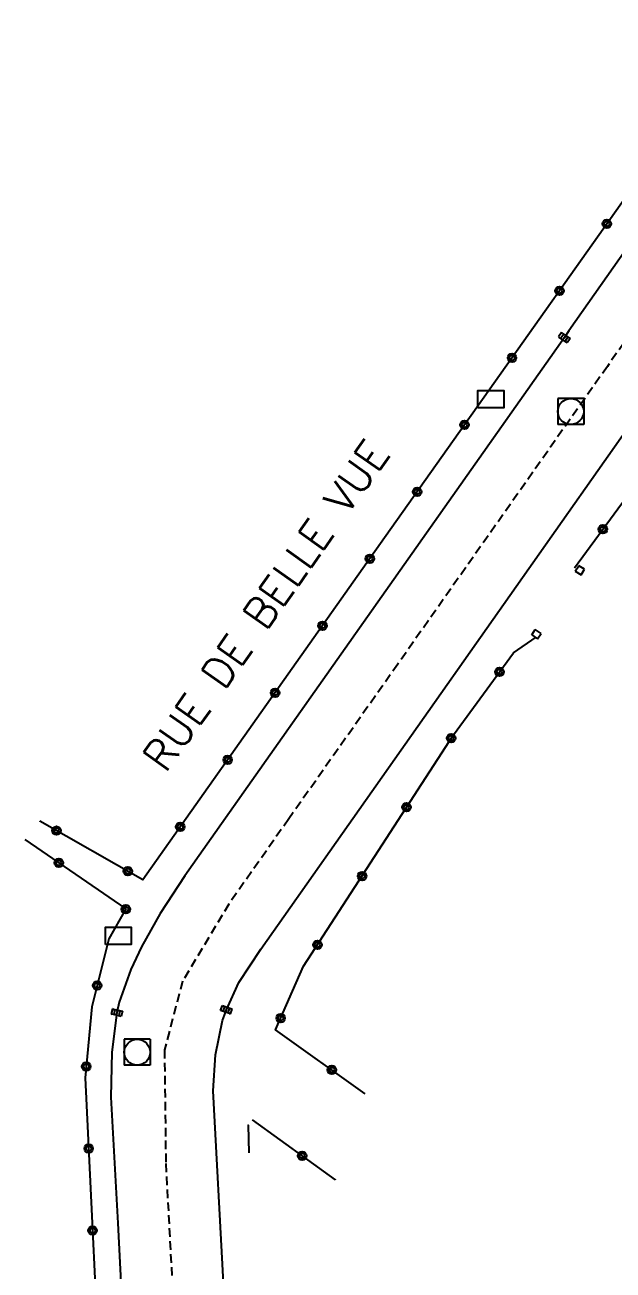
# Model space of a CAD drawing. Header units: millimetres. Extents: x 139999 to 141000, y 129000 to 130000.
# Drawn here: x 140142.8 to 140176.9, y 129176 to 129248.1 of the extents above; entities that cross this region are included whole.
import ezdxf
from ezdxf.enums import TextEntityAlignment as Align

# ---------------------------------------------------------------- set-up
doc = ezdxf.new("R2010")
doc.units = ezdxf.units.MM
doc.linetypes.add('DASHED', pattern=[0.75, 0.5, -0.25])
doc.layers.get('0').update_dxf_attribs({"linetype": 'CONTINUOUS'})
for name, color, linetype in [('W0001', 6, 'DASHED'), ('W0008', 7, 'CONTINUOUS'), ('W0112', 1, 'DASHED'), ('W0322', 7, 'CONTINUOUS'), ('W0400', 7, 'CONTINUOUS'), ('W0420', 7, 'CONTINUOUS'), ('W0989', 7, 'CONTINUOUS'), ('w1471', 7, 'CONTINUOUS')]:
    doc.layers.add(name, color=color, linetype=linetype)
doc.styles.get("Standard").update_dxf_attribs({"font": 'romans.shx', "width": 0.85})

# ---------------------------------------------------------------- blocks, each defined once
blk = doc.blocks.new('T400')
at = {"color": 0, "linetype": 'ByBlock', "lineweight": -2}
for p, q in [((-0.15, -0.25), (-0.15, 0.3)), ((-0.15, 0.3), (0.15, 0.3)), ((-0.15, 0.15), (0.15, 0.15)), ((-0.15, 0), (0.15, 0)), ((0.15, 0.3), (0.15, -0.25)), ((-0.15, -0.15), (0.15, -0.15)), ((-0.15, -0.25), (-0.15, -0.3)), ((-0.15, -0.3), (0.15, -0.3)), ((0.15, -0.3), (0.15, -0.25))]:
    blk.add_line(p, q, dxfattribs=at)
blk = doc.blocks.new('T420')
for p, q in [((0.75, 0.75), (-0.75, 0.75)), ((-0.75, 0.75), (-0.75, -0.75)), ((0.75, 0.75), (0.75, -0.75)), ((0.75, -0.75), (-0.75, -0.75))]:
    blk.add_line(p, q)
blk.add_ellipse((0, 0), major_axis=(-0.53, 0.53), ratio=1, start_param=3.926991, end_param=10.210176)
blk = doc.blocks.new('T1471')
at = {"color": 0, "linetype": 'Continuous', "flags": 128}
blk.add_lwpolyline([(-0.75, -0.5), (-0.75, 0.5), (0.75, 0.5), (0.75, -0.5), (-0.75, -0.5)], dxfattribs=at)
blk = doc.blocks.new('t322o')
at = {"color": 0, "linetype": 'Continuous'}
for radius in [0.25, 0.15]:
    blk.add_circle((0, 0), radius, dxfattribs=at)

msp = doc.modelspace()

# ---------------------------------------------------------------- linework, layer by layer
at = {"layer": 'W0001'}
msp.add_lwpolyline([(140189.17, 129246.214), (140176.526, 129228.296), (140164.394, 129211.055), (140158.082, 129202.093), (140154.616, 129197.17), (140151.936, 129192.701), (140150.889, 129188.72), (140150.968, 129182.146), (140151.595, 129170.361), (140152.76, 129148.654), (140153.658, 129131.932), (140152.502, 129117.936), (140152.931, 129114.02)], dxfattribs=at)
at = {"layer": 'W0008'}
for points in [[(140186.766, 129248.063), (140174.301, 129230.344), (140174.036, 129229.957), (140152.077, 129198.794), (140150.632, 129196.619), (140149.558, 129194.688), (140148.937, 129193.374), (140148.274, 129191.491), (140148.13, 129190.88), (140147.848, 129188.59), (140147.794, 129185.996), (140148.19, 129178.693), (140149.169, 129159.305)], [(140159.543, 129119.192), (140157.858, 129119.182), (140157.847, 129119.274), (140157.341, 129121.659), (140157.093, 129122.913), (140157.048, 129123.953), (140155.207, 129158.815), (140155.19, 129159.294), (140154.312, 129175.246), (140153.7, 129186.362), (140153.849, 129188.44), (140154.254, 129190.424), (140154.474, 129191.047), (140155.194, 129192.631), (140156.46, 129194.56), (140178.627, 129226.054), (140178.872, 129226.443), (140191.574, 129244.365)]]:
    msp.add_lwpolyline(points, dxfattribs=at)
at = {"layer": 'W0112'}
for points in [[(140174.666, 129216.435), (140174.866, 129216.757), (140174.866, 129216.757), (140174.866, 129216.757), (140174.866, 129216.757), (140174.866, 129216.757), (140174.866, 129216.757), (140174.866, 129216.757), (140174.866, 129216.757), (140174.866, 129216.757), (140174.866, 129216.757), (140174.866, 129216.757), (140174.866, 129216.757), (140174.866, 129216.757), (140174.866, 129216.757), (140174.866, 129216.757), (140174.866, 129216.757), (140174.866, 129216.757), (140174.866, 129216.757), (140174.866, 129216.757), (140174.866, 129216.757), (140174.866, 129216.757), (140174.866, 129216.757), (140174.866, 129216.757), (140174.866, 129216.757), (140174.866, 129216.757), (140174.866, 129216.757), (140174.866, 129216.757), (140174.866, 129216.757), (140174.866, 129216.757), (140174.866, 129216.757), (140174.866, 129216.757), (140174.866, 129216.757), (140174.866, 129216.757), (140174.866, 129216.757), (140174.866, 129216.757), (140174.866, 129216.757), (140174.866, 129216.757), (140174.866, 129216.757), (140174.866, 129216.757), (140174.866, 129216.757), (140174.866, 129216.757), (140174.866, 129216.757), (140174.866, 129216.757), (140174.866, 129216.757), (140174.866, 129216.757), (140174.866, 129216.757), (140174.866, 129216.757), (140174.866, 129216.757), (140174.866, 129216.757), (140174.866, 129216.757), (140174.866, 129216.757), (140174.866, 129216.757), (140174.866, 129216.757), (140174.866, 129216.757), (140174.866, 129216.757), (140174.866, 129216.757), (140174.866, 129216.757), (140174.866, 129216.757), (140174.866, 129216.757), (140174.866, 129216.757), (140174.866, 129216.757), (140174.866, 129216.757), (140174.866, 129216.757), (140174.866, 129216.757), (140174.866, 129216.757), (140174.866, 129216.757), (140174.866, 129216.757), (140174.866, 129216.757), (140174.866, 129216.757), (140174.866, 129216.757), (140174.866, 129216.757), (140174.866, 129216.757), (140174.866, 129216.757), (140174.866, 129216.757), (140174.866, 129216.757), (140174.866, 129216.757), (140174.866, 129216.757), (140174.866, 129216.757), (140174.866, 129216.757), (140174.866, 129216.757), (140174.866, 129216.757), (140174.866, 129216.757), (140174.866, 129216.757), (140174.866, 129216.757), (140174.866, 129216.757), (140174.866, 129216.757), (140174.866, 129216.757), (140174.866, 129216.757), (140174.866, 129216.757), (140174.866, 129216.757), (140174.866, 129216.757), (140174.866, 129216.757), (140174.866, 129216.757), (140174.866, 129216.757), (140174.866, 129216.757), (140174.866, 129216.757), (140174.866, 129216.757), (140174.866, 129216.757), (140174.866, 129216.757), (140174.866, 129216.757), (140174.866, 129216.757), (140174.866, 129216.757), (140174.866, 129216.757), (140174.866, 129216.757), (140174.866, 129216.757), (140174.866, 129216.757), (140174.866, 129216.757), (140174.866, 129216.757), (140174.866, 129216.757), (140174.866, 129216.757), (140174.866, 129216.757), (140174.866, 129216.757), (140174.866, 129216.757), (140174.866, 129216.757), (140174.866, 129216.757), (140174.866, 129216.757), (140174.866, 129216.757), (140174.866, 129216.757), (140174.866, 129216.757)], [(140174.666, 129216.435), (140175.005, 129216.224), (140175.205, 129216.546), (140174.866, 129216.757), (140174.866, 129216.757), (140174.866, 129216.757), (140174.866, 129216.757), (140174.866, 129216.757), (140174.866, 129216.757), (140174.866, 129216.757), (140174.866, 129216.757), (140174.866, 129216.757), (140174.866, 129216.757), (140174.866, 129216.757), (140174.866, 129216.757), (140174.866, 129216.757), (140174.866, 129216.757), (140174.866, 129216.757), (140174.866, 129216.757), (140174.866, 129216.757), (140174.866, 129216.757), (140174.866, 129216.757), (140174.866, 129216.757), (140174.866, 129216.757), (140174.866, 129216.757), (140174.866, 129216.757), (140174.866, 129216.757), (140174.866, 129216.757), (140174.866, 129216.757), (140174.866, 129216.757), (140174.866, 129216.757), (140174.866, 129216.757), (140174.866, 129216.757), (140174.866, 129216.757), (140174.866, 129216.757), (140174.866, 129216.757), (140174.866, 129216.757), (140174.866, 129216.757), (140174.866, 129216.757), (140174.866, 129216.757), (140174.866, 129216.757), (140174.866, 129216.757), (140174.866, 129216.757), (140174.866, 129216.757), (140174.866, 129216.757), (140174.866, 129216.757), (140174.866, 129216.757), (140174.866, 129216.757), (140174.866, 129216.757), (140174.866, 129216.757), (140174.866, 129216.757), (140174.866, 129216.757), (140174.866, 129216.757), (140174.866, 129216.757), (140174.866, 129216.757), (140174.866, 129216.757), (140174.866, 129216.757), (140174.866, 129216.757), (140174.866, 129216.757), (140174.866, 129216.757), (140174.866, 129216.757), (140174.866, 129216.757), (140174.866, 129216.757), (140174.866, 129216.757), (140174.866, 129216.757), (140174.866, 129216.757), (140174.866, 129216.757), (140174.866, 129216.757), (140174.866, 129216.757), (140174.866, 129216.757), (140174.866, 129216.757), (140174.866, 129216.757), (140174.866, 129216.757), (140174.866, 129216.757), (140174.866, 129216.757), (140174.866, 129216.757), (140174.866, 129216.757), (140174.866, 129216.757), (140174.866, 129216.757), (140174.866, 129216.757), (140174.866, 129216.757), (140174.866, 129216.757), (140174.866, 129216.757), (140174.866, 129216.757), (140174.866, 129216.757), (140174.866, 129216.757), (140174.866, 129216.757), (140174.866, 129216.757), (140174.866, 129216.757), (140174.866, 129216.757), (140174.866, 129216.757), (140174.866, 129216.757), (140174.866, 129216.757), (140174.866, 129216.757), (140174.866, 129216.757), (140174.866, 129216.757), (140174.866, 129216.757), (140174.866, 129216.757), (140174.866, 129216.757), (140174.866, 129216.757), (140174.866, 129216.757), (140174.866, 129216.757), (140174.866, 129216.757), (140174.866, 129216.757), (140174.866, 129216.757), (140174.866, 129216.757), (140174.866, 129216.757), (140174.866, 129216.757), (140174.866, 129216.757), (140174.866, 129216.757), (140174.866, 129216.757), (140174.866, 129216.757), (140174.866, 129216.757), (140174.866, 129216.757), (140174.866, 129216.757), (140174.866, 129216.757), (140174.866, 129216.757), (140174.866, 129216.757), (140174.866, 129216.757), (140174.866, 129216.757)], [(140172.144, 129212.746), (140172.356, 129213.055), (140172.356, 129213.055), (140172.356, 129213.055), (140172.356, 129213.055), (140172.356, 129213.055), (140172.356, 129213.055), (140172.356, 129213.055), (140172.356, 129213.055), (140172.356, 129213.055), (140172.356, 129213.055), (140172.356, 129213.055), (140172.356, 129213.055), (140172.356, 129213.055), (140172.356, 129213.055), (140172.356, 129213.055), (140172.356, 129213.055), (140172.356, 129213.055), (140172.356, 129213.055), (140172.356, 129213.055), (140172.356, 129213.055), (140172.356, 129213.055), (140172.356, 129213.055), (140172.356, 129213.055), (140172.356, 129213.055), (140172.356, 129213.055), (140172.356, 129213.055), (140172.356, 129213.055), (140172.356, 129213.055), (140172.356, 129213.055), (140172.356, 129213.055), (140172.356, 129213.055), (140172.356, 129213.055), (140172.356, 129213.055), (140172.356, 129213.055), (140172.356, 129213.055), (140172.356, 129213.055), (140172.356, 129213.055), (140172.356, 129213.055), (140172.356, 129213.055), (140172.356, 129213.055), (140172.356, 129213.055), (140172.356, 129213.055), (140172.356, 129213.055), (140172.356, 129213.055), (140172.356, 129213.055), (140172.356, 129213.055), (140172.356, 129213.055), (140172.356, 129213.055), (140172.356, 129213.055), (140172.356, 129213.055), (140172.356, 129213.055), (140172.356, 129213.055), (140172.356, 129213.055), (140172.356, 129213.055), (140172.356, 129213.055), (140172.356, 129213.055), (140172.356, 129213.055), (140172.356, 129213.055), (140172.356, 129213.055), (140172.356, 129213.055), (140172.356, 129213.055), (140172.356, 129213.055), (140172.356, 129213.055), (140172.356, 129213.055), (140172.356, 129213.055), (140172.356, 129213.055), (140172.356, 129213.055), (140172.356, 129213.055), (140172.356, 129213.055), (140172.356, 129213.055), (140172.356, 129213.055), (140172.356, 129213.055), (140172.356, 129213.055), (140172.356, 129213.055), (140172.356, 129213.055), (140172.356, 129213.055), (140172.356, 129213.055), (140172.356, 129213.055), (140172.356, 129213.055), (140172.356, 129213.055), (140172.356, 129213.055), (140172.356, 129213.055), (140172.356, 129213.055), (140172.356, 129213.055), (140172.356, 129213.055), (140172.356, 129213.055), (140172.356, 129213.055), (140172.356, 129213.055), (140172.356, 129213.055), (140172.356, 129213.055), (140172.356, 129213.055), (140172.356, 129213.055), (140172.356, 129213.055), (140172.356, 129213.055), (140172.356, 129213.055), (140172.356, 129213.055), (140172.356, 129213.055), (140172.356, 129213.055), (140172.356, 129213.055), (140172.356, 129213.055), (140172.356, 129213.055), (140172.356, 129213.055), (140172.356, 129213.055), (140172.356, 129213.055), (140172.356, 129213.055), (140172.356, 129213.055), (140172.356, 129213.055), (140172.356, 129213.055), (140172.356, 129213.055), (140172.356, 129213.055), (140172.356, 129213.055), (140172.356, 129213.055), (140172.356, 129213.055), (140172.356, 129213.055), (140172.356, 129213.055), (140172.356, 129213.055), (140172.356, 129213.055), (140172.356, 129213.055), (140172.356, 129213.055)], [(140172.144, 129212.746), (140172.473, 129212.519), (140172.686, 129212.828), (140172.356, 129213.055), (140172.356, 129213.055), (140172.356, 129213.055), (140172.356, 129213.055), (140172.356, 129213.055), (140172.356, 129213.055), (140172.356, 129213.055), (140172.356, 129213.055), (140172.356, 129213.055), (140172.356, 129213.055), (140172.356, 129213.055), (140172.356, 129213.055), (140172.356, 129213.055), (140172.356, 129213.055), (140172.356, 129213.055), (140172.356, 129213.055), (140172.356, 129213.055), (140172.356, 129213.055), (140172.356, 129213.055), (140172.356, 129213.055), (140172.356, 129213.055), (140172.356, 129213.055), (140172.356, 129213.055), (140172.356, 129213.055), (140172.356, 129213.055), (140172.356, 129213.055), (140172.356, 129213.055), (140172.356, 129213.055), (140172.356, 129213.055), (140172.356, 129213.055), (140172.356, 129213.055), (140172.356, 129213.055), (140172.356, 129213.055), (140172.356, 129213.055), (140172.356, 129213.055), (140172.356, 129213.055), (140172.356, 129213.055), (140172.356, 129213.055), (140172.356, 129213.055), (140172.356, 129213.055), (140172.356, 129213.055), (140172.356, 129213.055), (140172.356, 129213.055), (140172.356, 129213.055), (140172.356, 129213.055), (140172.356, 129213.055), (140172.356, 129213.055), (140172.356, 129213.055), (140172.356, 129213.055), (140172.356, 129213.055), (140172.356, 129213.055), (140172.356, 129213.055), (140172.356, 129213.055), (140172.356, 129213.055), (140172.356, 129213.055), (140172.356, 129213.055), (140172.356, 129213.055), (140172.356, 129213.055), (140172.356, 129213.055), (140172.356, 129213.055), (140172.356, 129213.055), (140172.356, 129213.055), (140172.356, 129213.055), (140172.356, 129213.055), (140172.356, 129213.055), (140172.356, 129213.055), (140172.356, 129213.055), (140172.356, 129213.055), (140172.356, 129213.055), (140172.356, 129213.055), (140172.356, 129213.055), (140172.356, 129213.055), (140172.356, 129213.055), (140172.356, 129213.055), (140172.356, 129213.055), (140172.356, 129213.055), (140172.356, 129213.055), (140172.356, 129213.055), (140172.356, 129213.055), (140172.356, 129213.055), (140172.356, 129213.055), (140172.356, 129213.055), (140172.356, 129213.055), (140172.356, 129213.055), (140172.356, 129213.055), (140172.356, 129213.055), (140172.356, 129213.055), (140172.356, 129213.055), (140172.356, 129213.055), (140172.356, 129213.055), (140172.356, 129213.055), (140172.356, 129213.055), (140172.356, 129213.055), (140172.356, 129213.055), (140172.356, 129213.055), (140172.356, 129213.055), (140172.356, 129213.055), (140172.356, 129213.055), (140172.356, 129213.055), (140172.356, 129213.055), (140172.356, 129213.055), (140172.356, 129213.055), (140172.356, 129213.055), (140172.356, 129213.055), (140172.356, 129213.055), (140172.356, 129213.055), (140172.356, 129213.055), (140172.356, 129213.055), (140172.356, 129213.055), (140172.356, 129213.055), (140172.356, 129213.055), (140172.356, 129213.055), (140172.356, 129213.055), (140172.356, 129213.055), (140172.356, 129213.055), (140172.356, 129213.055), (140172.356, 129213.055)]]:
    msp.add_lwpolyline(points, dxfattribs=at)
at = {"layer": 'W0322'}
for points in [[(140183.357, 129246.236), (140163.623, 129218.363), (140149.639, 129198.579), (140143.672, 129201.968), (140143.672, 129201.968), (140143.672, 129201.968), (140143.672, 129201.968), (140143.672, 129201.968), (140143.672, 129201.968), (140143.672, 129201.968), (140143.672, 129201.968), (140143.672, 129201.968), (140143.672, 129201.968), (140143.672, 129201.968), (140143.672, 129201.968), (140143.672, 129201.968), (140143.672, 129201.968), (140143.672, 129201.968), (140143.672, 129201.968), (140143.672, 129201.968), (140143.672, 129201.968), (140143.672, 129201.968), (140143.672, 129201.968), (140143.672, 129201.968), (140143.672, 129201.968), (140143.672, 129201.968), (140143.672, 129201.968), (140143.672, 129201.968), (140143.672, 129201.968), (140143.672, 129201.968), (140143.672, 129201.968), (140143.672, 129201.968), (140143.672, 129201.968), (140143.672, 129201.968), (140143.672, 129201.968), (140143.672, 129201.968), (140143.672, 129201.968), (140143.672, 129201.968), (140143.672, 129201.968), (140143.672, 129201.968), (140143.672, 129201.968), (140143.672, 129201.968), (140143.672, 129201.968), (140143.672, 129201.968), (140143.672, 129201.968), (140143.672, 129201.968), (140143.672, 129201.968), (140143.672, 129201.968), (140143.672, 129201.968), (140143.672, 129201.968), (140143.672, 129201.968), (140143.672, 129201.968), (140143.672, 129201.968), (140143.672, 129201.968), (140143.672, 129201.968), (140143.672, 129201.968), (140143.672, 129201.968), (140143.672, 129201.968), (140143.672, 129201.968), (140143.672, 129201.968), (140143.672, 129201.968), (140143.672, 129201.968), (140143.672, 129201.968), (140143.672, 129201.968), (140143.672, 129201.968), (140143.672, 129201.968), (140143.672, 129201.968), (140143.672, 129201.968), (140143.672, 129201.968), (140143.672, 129201.968), (140143.672, 129201.968), (140143.672, 129201.968), (140143.672, 129201.968), (140143.672, 129201.968), (140143.672, 129201.968), (140143.672, 129201.968), (140143.672, 129201.968), (140143.672, 129201.968), (140143.672, 129201.968), (140143.672, 129201.968), (140143.672, 129201.968), (140143.672, 129201.968), (140143.672, 129201.968), (140143.672, 129201.968), (140143.672, 129201.968), (140143.672, 129201.968), (140143.672, 129201.968), (140143.672, 129201.968), (140143.672, 129201.968), (140143.672, 129201.968), (140143.672, 129201.968), (140143.672, 129201.968), (140143.672, 129201.968), (140143.672, 129201.968), (140143.672, 129201.968), (140143.672, 129201.968), (140143.672, 129201.968), (140143.672, 129201.968), (140143.672, 129201.968), (140143.672, 129201.968), (140143.672, 129201.968)], [(140181.597, 129217.898), (140181.597, 129217.898), (140181.597, 129217.898), (140181.597, 129217.898), (140181.597, 129217.898), (140181.597, 129217.898), (140181.597, 129217.898), (140181.597, 129217.898), (140181.597, 129217.898), (140181.597, 129217.898), (140181.597, 129217.898), (140181.597, 129217.898), (140181.597, 129217.898), (140181.597, 129217.898), (140181.597, 129217.898), (140181.597, 129217.898), (140181.597, 129217.898), (140181.597, 129217.898), (140177.614, 129220.685), (140174.616, 129216.619)], [(140162.511, 129186.183), (140157.315, 129189.89), (140158.944, 129193.565), (140167.614, 129206.967), (140171.088, 129211.702), (140172.4, 129212.619), (140172.4, 129212.619), (140172.4, 129212.619), (140172.4, 129212.619), (140172.4, 129212.619), (140172.4, 129212.619), (140172.4, 129212.619), (140172.4, 129212.619), (140172.4, 129212.619), (140172.4, 129212.619), (140172.4, 129212.619), (140172.4, 129212.619), (140172.4, 129212.619), (140172.4, 129212.619), (140172.4, 129212.619), (140172.4, 129212.619), (140172.4, 129212.619), (140172.4, 129212.619), (140172.4, 129212.619), (140172.4, 129212.619), (140172.4, 129212.619), (140172.4, 129212.619), (140172.4, 129212.619), (140172.4, 129212.619), (140172.4, 129212.619), (140172.4, 129212.619), (140172.4, 129212.619), (140172.4, 129212.619), (140172.4, 129212.619), (140172.4, 129212.619), (140172.4, 129212.619), (140172.4, 129212.619), (140172.4, 129212.619), (140172.4, 129212.619), (140172.4, 129212.619), (140172.4, 129212.619), (140172.4, 129212.619), (140172.4, 129212.619), (140172.4, 129212.619), (140172.4, 129212.619), (140172.4, 129212.619), (140172.4, 129212.619), (140172.4, 129212.619), (140172.4, 129212.619), (140172.4, 129212.619), (140172.4, 129212.619), (140172.4, 129212.619), (140172.4, 129212.619), (140172.4, 129212.619), (140172.4, 129212.619), (140172.4, 129212.619), (140172.4, 129212.619), (140172.4, 129212.619), (140172.4, 129212.619), (140172.4, 129212.619), (140172.4, 129212.619), (140172.4, 129212.619), (140172.4, 129212.619), (140172.4, 129212.619), (140172.4, 129212.619), (140172.4, 129212.619), (140172.4, 129212.619), (140172.4, 129212.619), (140172.4, 129212.619), (140172.4, 129212.619), (140172.4, 129212.619), (140172.4, 129212.619), (140172.4, 129212.619), (140172.4, 129212.619), (140172.4, 129212.619), (140172.4, 129212.619), (140172.4, 129212.619), (140172.4, 129212.619), (140172.4, 129212.619), (140172.4, 129212.619), (140172.4, 129212.619), (140172.4, 129212.619), (140172.4, 129212.619), (140172.4, 129212.619), (140172.4, 129212.619), (140172.4, 129212.619), (140172.4, 129212.619), (140172.4, 129212.619), (140172.4, 129212.619), (140172.4, 129212.619), (140172.4, 129212.619), (140172.4, 129212.619), (140172.4, 129212.619), (140172.4, 129212.619), (140172.4, 129212.619), (140172.4, 129212.619), (140172.4, 129212.619), (140172.4, 129212.619), (140172.4, 129212.619), (140172.4, 129212.619), (140172.4, 129212.619)], [(140172.4, 129212.619), (140172.4, 129212.619), (140172.4, 129212.619), (140172.4, 129212.619), (140172.4, 129212.619), (140172.4, 129212.619), (140172.4, 129212.619), (140172.4, 129212.619), (140172.4, 129212.619), (140172.4, 129212.619), (140172.4, 129212.619), (140172.4, 129212.619), (140172.4, 129212.619), (140172.4, 129212.619), (140172.4, 129212.619), (140172.4, 129212.619), (140172.4, 129212.619), (140172.4, 129212.619), (140172.4, 129212.619), (140172.4, 129212.619)], [(140143.672, 129201.968), (140143.672, 129201.968), (140143.672, 129201.968), (140143.672, 129201.968), (140143.672, 129201.968), (140143.672, 129201.968), (140143.672, 129201.968), (140143.672, 129201.968), (140143.672, 129201.968), (140143.672, 129201.968), (140143.672, 129201.968), (140143.672, 129201.968), (140143.672, 129201.968), (140143.672, 129201.968), (140143.672, 129201.968), (140143.672, 129201.968), (140143.672, 129201.968), (140143.672, 129201.968), (140143.672, 129201.968), (140143.672, 129201.968)], [(140142.811, 129200.902), (140148.662, 129196.891), (140147.67, 129195.153), (140146.677, 129191.22), (140146.305, 129187.115), (140147.286, 129166.697)], [(140155.735, 129184.369), (140155.735, 129184.369), (140155.735, 129184.369), (140155.735, 129184.369), (140155.735, 129184.369), (140155.735, 129184.369), (140155.735, 129184.369), (140155.735, 129184.369), (140155.735, 129184.369), (140155.735, 129184.369), (140155.735, 129184.369), (140155.735, 129184.369), (140155.735, 129184.369), (140155.735, 129184.369), (140155.735, 129184.369), (140155.735, 129184.369), (140155.735, 129184.369), (140155.735, 129184.369), (140155.735, 129184.369), (140155.735, 129184.369), (140155.735, 129184.369), (140155.735, 129184.369), (140155.735, 129184.369), (140155.735, 129184.369), (140155.735, 129184.369), (140155.735, 129184.369), (140155.735, 129184.369), (140155.735, 129184.369), (140155.735, 129184.369), (140155.735, 129184.369), (140155.735, 129184.369), (140155.735, 129184.369), (140155.735, 129184.369), (140155.735, 129184.369), (140155.735, 129184.369), (140155.735, 129184.369), (140155.735, 129184.369), (140155.735, 129184.369), (140155.735, 129184.369), (140155.735, 129184.369), (140155.735, 129184.369), (140155.735, 129184.369), (140155.735, 129184.369), (140155.735, 129184.369), (140155.735, 129184.369), (140155.735, 129184.369), (140155.735, 129184.369), (140155.735, 129184.369), (140155.735, 129184.369), (140155.735, 129184.369), (140155.735, 129184.369), (140155.735, 129184.369), (140155.735, 129184.369), (140155.735, 129184.369), (140155.735, 129184.369), (140155.735, 129184.369), (140155.735, 129184.369), (140155.735, 129184.369), (140155.735, 129184.369), (140155.735, 129184.369), (140155.735, 129184.369), (140155.735, 129184.369), (140155.735, 129184.369), (140155.735, 129184.369), (140155.735, 129184.369), (140155.735, 129184.369), (140155.735, 129184.369), (140155.735, 129184.369), (140155.735, 129184.369), (140155.735, 129184.369), (140155.735, 129184.369), (140155.735, 129184.369), (140155.735, 129184.369), (140155.735, 129184.369), (140155.735, 129184.369), (140155.735, 129184.369), (140155.735, 129184.369), (140155.735, 129184.369), (140155.735, 129184.369), (140155.735, 129184.369), (140155.735, 129184.369), (140155.735, 129184.369), (140155.735, 129184.369), (140155.735, 129184.369), (140155.735, 129184.369), (140155.735, 129184.369), (140155.735, 129184.369), (140155.735, 129184.369), (140155.735, 129184.369), (140155.735, 129184.369), (140155.735, 129184.369), (140155.735, 129184.369), (140155.735, 129184.369), (140155.735, 129184.369), (140155.735, 129184.369), (140155.735, 129184.369), (140155.735, 129184.369), (140155.735, 129184.369), (140155.735, 129184.369), (140155.735, 129184.369), (140155.735, 129184.369)], [(140155.735, 129184.369), (140155.735, 129184.369), (140155.735, 129184.369), (140155.735, 129184.369), (140155.735, 129184.369), (140155.735, 129184.369), (140155.735, 129184.369), (140155.735, 129184.369), (140155.735, 129184.369), (140155.735, 129184.369), (140155.735, 129184.369), (140155.735, 129184.369), (140155.735, 129184.369), (140155.735, 129184.369), (140155.735, 129184.369), (140155.735, 129184.369), (140155.735, 129184.369), (140155.735, 129184.369), (140155.735, 129184.369), (140155.765, 129182.762)], [(140160.791, 129181.208), (140160.791, 129181.208), (140160.791, 129181.208), (140160.791, 129181.208), (140160.791, 129181.208), (140160.791, 129181.208), (140160.791, 129181.208), (140160.791, 129181.208), (140160.791, 129181.208), (140160.791, 129181.208), (140160.791, 129181.208), (140160.791, 129181.208), (140160.791, 129181.208), (140160.791, 129181.208), (140160.791, 129181.208), (140160.791, 129181.208), (140160.791, 129181.208), (140160.791, 129181.208), (140160.791, 129181.208), (140155.983, 129184.679)], [(140160.791, 129181.208), (140160.791, 129181.208), (140160.791, 129181.208), (140160.791, 129181.208), (140160.791, 129181.208), (140160.791, 129181.208), (140160.791, 129181.208), (140160.791, 129181.208), (140160.791, 129181.208), (140160.791, 129181.208), (140160.791, 129181.208), (140160.791, 129181.208), (140160.791, 129181.208), (140160.791, 129181.208), (140160.791, 129181.208), (140160.791, 129181.208), (140160.791, 129181.208), (140160.791, 129181.208), (140160.791, 129181.208), (140160.791, 129181.208), (140160.791, 129181.208), (140160.791, 129181.208), (140160.791, 129181.208), (140160.791, 129181.208), (140160.791, 129181.208), (140160.791, 129181.208), (140160.791, 129181.208), (140160.791, 129181.208), (140160.791, 129181.208), (140160.791, 129181.208), (140160.791, 129181.208), (140160.791, 129181.208), (140160.791, 129181.208), (140160.791, 129181.208), (140160.791, 129181.208), (140160.791, 129181.208), (140160.791, 129181.208), (140160.791, 129181.208), (140160.791, 129181.208), (140160.791, 129181.208), (140160.791, 129181.208), (140160.791, 129181.208), (140160.791, 129181.208), (140160.791, 129181.208), (140160.791, 129181.208), (140160.791, 129181.208), (140160.791, 129181.208), (140160.791, 129181.208), (140160.791, 129181.208), (140160.791, 129181.208), (140160.791, 129181.208), (140160.791, 129181.208), (140160.791, 129181.208), (140160.791, 129181.208), (140160.791, 129181.208), (140160.791, 129181.208), (140160.791, 129181.208), (140160.791, 129181.208), (140160.791, 129181.208), (140160.791, 129181.208), (140160.791, 129181.208), (140160.791, 129181.208), (140160.791, 129181.208), (140160.791, 129181.208), (140160.791, 129181.208), (140160.791, 129181.208), (140160.791, 129181.208), (140160.791, 129181.208), (140160.791, 129181.208), (140160.791, 129181.208), (140160.791, 129181.208), (140160.791, 129181.208), (140160.791, 129181.208), (140160.791, 129181.208), (140160.791, 129181.208), (140160.791, 129181.208), (140160.791, 129181.208), (140160.791, 129181.208), (140160.791, 129181.208), (140160.791, 129181.208), (140160.791, 129181.208), (140160.791, 129181.208), (140160.791, 129181.208), (140160.791, 129181.208), (140160.791, 129181.208), (140160.791, 129181.208), (140160.791, 129181.208), (140160.791, 129181.208), (140160.791, 129181.208), (140160.791, 129181.208), (140160.791, 129181.208), (140160.791, 129181.208), (140160.791, 129181.208), (140160.791, 129181.208), (140160.791, 129181.208), (140160.791, 129181.208), (140160.791, 129181.208), (140160.791, 129181.208), (140160.791, 129181.208), (140160.791, 129181.208), (140160.791, 129181.208)]]:
    msp.add_lwpolyline(points, dxfattribs=at)

# ---------------------------------------------------------------- block references
for p, rotation in [((140176.495, 129236.544), 234.701514075061), ((140173.751, 129232.667), 234.701514075061), ((140171.006, 129228.791), 234.701514075061), ((140168.261, 129224.914), 234.701514075061), ((140165.516, 129221.037), 234.701514075061), ((140176.271, 129218.863), 233.5975490854341), ((140162.773, 129217.16), 234.7460828922928), ((140160.031, 129213.281), 234.7460828922928), ((140170.282, 129210.604), 53.73303796808855), ((140157.289, 129209.402), 234.7460828922928), ((140167.484, 129206.766), 57.10055475126323), ((140154.547, 129205.523), 234.7460828922928), ((140164.904, 129202.778), 57.10055475126323), ((140144.643, 129201.417), 150.4052289415754), ((140151.806, 129201.644), 234.7460828922928), ((140144.77, 129199.559), 325.5685235296535), ((140148.773, 129199.071), 150.4052289415754), ((140162.324, 129198.789), 57.10055475126323), ((140148.647, 129196.864), 240.2835787869973), ((140159.744, 129194.801), 57.10055475126323), ((140146.989, 129192.458), 255.8300662342414), ((140157.616, 129190.569), 66.09396642981865), ((140146.364, 129187.761), 264.8220208683699), ((140160.578, 129187.562), 144.4946713060932), ((140146.502, 129183.018), 272.750740361605), ((140158.865, 129182.598), 144.1736303004615), ((140146.73, 129178.273), 272.750740361605)]:
    msp.add_blockref('t322o', p, dxfattribs=dict(at, rotation=rotation))
at = {"layer": 'W0400'}
for p, rotation in [((140174.036, 129229.957), 235.5752675642807), ((140148.13, 129190.88), 256.7346117996232), ((140154.474, 129191.047), 70.54245802781435)]:
    msp.add_blockref('T400', p, dxfattribs=dict(at, rotation=rotation))
at = {"layer": 'W0420'}
for p in [(140174.405, 129225.682), (140149.31, 129188.588)]:
    msp.add_blockref('T420', p, dxfattribs=at)
at = {"layer": 'w1471'}
for p in [(140169.776, 129226.39), (140148.219, 129195.335)]:
    msp.add_blockref('T1471', p, dxfattribs=at)

# ---------------------------------------------------------------- texts
at = {"layer": 'W0989'}
msp.add_text('RUE DE BELLE VUE', height=1.75, rotation=54.85206, dxfattribs=at).set_placement((140156.759, 129214.464), align=Align.MIDDLE)

doc.saveas('drawing.dxf')
